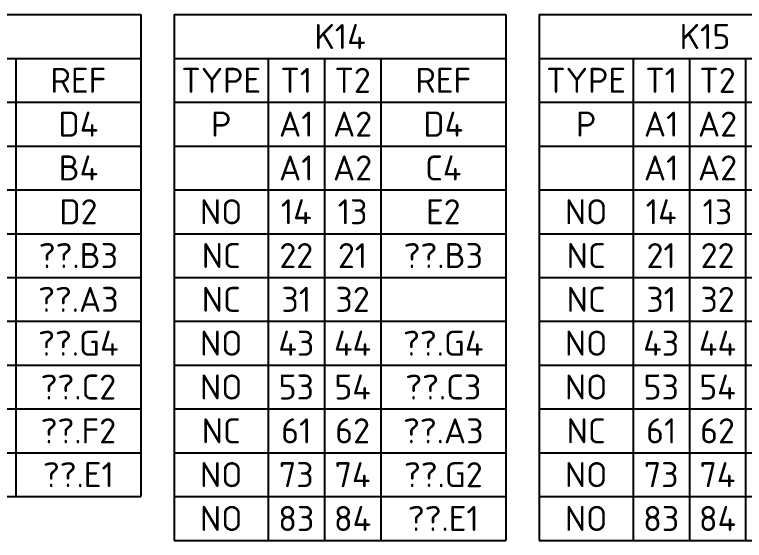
# Model space of a CAD drawing. Header units: millimetres. Extents: x 0 to 556, y 1 to 306.
# Drawn here: x 169.7 to 239.7, y 52.1 to 102.5 of the extents above; entities that cross this region are included whole.
import ezdxf

# ---------------------------------------------------------------- set-up
doc = ezdxf.new("R2010")
doc.units = ezdxf.units.MM
doc.layers.add('XREF', color=7, linetype='Continuous')
doc.styles.add('WD_IEC', font='ISOCP2.shx', dxfattribs={"width": 1.1, "height": 2.4, "bigfont": 'whgtxt.shx'})

# ---------------------------------------------------------------- blocks, each defined once
blk = doc.blocks.new('*T33')
at = {"layer": 'XREF', "color": 0, "linetype": 'ByBlock', "lineweight": -2}
for p, q in [((0, 0), (31.8, 0)), ((0, 0), (0, -46.2)), ((31.8, 0), (31.8, -46.2)), ((0, -4.2), (31.8, -4.2)), ((9, -4.2), (9, -46.2)), ((14.4, -4.2), (14.4, -46.2)), ((19.8, -4.2), (19.8, -46.2)), ((0, -8.4), (31.8, -8.4)), ((0, -12.6), (31.8, -12.6)), ((0, -16.8), (31.8, -16.8)), ((0, -21), (31.8, -21)), ((0, -25.2), (31.8, -25.2)), ((0, -29.4), (31.8, -29.4)), ((0, -33.6), (31.8, -33.6)), ((0, -37.8), (31.8, -37.8)), ((0, -42), (31.8, -42)), ((0, -46.2), (31.8, -46.2))]:
    blk.add_line(p, q, dxfattribs=at)
at = {"layer": 'XREF', "color": 0, "linetype": 'Continuous', "char_height": 2.4, "attachment_point": 5, "style": 'WD_IEC'}
for s, insert, width in [('K13', (15.9, -2.1), 30.8), ('TYPE', (4.5, -6.3), 8), ('T1', (11.7, -6.3), 4.4), ('T2', (17.1, -6.3), 4.4), ('REF', (25.8, -6.3), 11), ('P', (4.5, -10.5), 8), ('A1', (11.7, -10.5), 4.4), ('A2', (17.1, -10.5), 4.4), ('D4', (25.8, -10.5), 11), ('A1', (11.7, -14.7), 4.4), ('A2', (17.1, -14.7), 4.4), ('B4', (25.8, -14.7), 11), ('NO', (4.5, -18.9), 8), ('14', (11.7, -18.9), 4.4), ('13', (17.1, -18.9), 4.4), ('D2', (25.8, -18.9), 11), ('NC', (4.5, -23.1), 8), ('21', (11.7, -23.1), 4.4), ('22', (17.1, -23.1), 4.4), ('??.B3', (25.8, -23.1), 11), ('NC', (4.5, -27.3), 8), ('31', (11.7, -27.3), 4.4), ('32', (17.1, -27.3), 4.4), ('??.A3', (25.8, -27.3), 11), ('NO', (4.5, -31.5), 8), ('43', (11.7, -31.5), 4.4), ('44', (17.1, -31.5), 4.4), ('??.G4', (25.8, -31.5), 11), ('NO', (4.5, -35.7), 8), ('53', (11.7, -35.7), 4.4), ('54', (17.1, -35.7), 4.4), ('??.C2', (25.8, -35.7), 11), ('NO', (4.5, -39.9), 8), ('73', (11.7, -39.9), 4.4), ('74', (17.1, -39.9), 4.4), ('??.F2', (25.8, -39.9), 11), ('NO', (4.5, -44.1), 8), ('83', (11.7, -44.1), 4.4), ('84', (17.1, -44.1), 4.4), ('??.E1', (25.8, -44.1), 11)]:
    blk.add_mtext(s, dxfattribs=dict(at, insert=insert, width=width))
blk = doc.blocks.new('*T34')
at = {"layer": 'XREF', "color": 0, "linetype": 'ByBlock', "lineweight": -2}
for p, q in [((0, 0), (31.8, 0)), ((0, 0), (0, -50.4)), ((31.8, 0), (31.8, -50.4)), ((0, -4.2), (31.8, -4.2)), ((9, -4.2), (9, -50.4)), ((14.4, -4.2), (14.4, -50.4)), ((19.8, -4.2), (19.8, -50.4)), ((0, -8.4), (31.8, -8.4)), ((0, -12.6), (31.8, -12.6)), ((0, -16.8), (31.8, -16.8)), ((0, -21), (31.8, -21)), ((0, -25.2), (31.8, -25.2)), ((0, -29.4), (31.8, -29.4)), ((0, -33.6), (31.8, -33.6)), ((0, -37.8), (31.8, -37.8)), ((0, -42), (31.8, -42)), ((0, -46.2), (31.8, -46.2)), ((0, -50.4), (31.8, -50.4))]:
    blk.add_line(p, q, dxfattribs=at)
at = {"layer": 'XREF', "color": 0, "linetype": 'Continuous', "char_height": 2.4, "attachment_point": 5, "style": 'WD_IEC'}
for s, insert, width in [('K14', (15.9, -2.1), 30.8), ('TYPE', (4.5, -6.3), 8), ('T1', (11.7, -6.3), 4.4), ('T2', (17.1, -6.3), 4.4), ('REF', (25.8, -6.3), 11), ('P', (4.5, -10.5), 8), ('A1', (11.7, -10.5), 4.4), ('A2', (17.1, -10.5), 4.4), ('D4', (25.8, -10.5), 11), ('A1', (11.7, -14.7), 4.4), ('A2', (17.1, -14.7), 4.4), ('C4', (25.8, -14.7), 11), ('NO', (4.5, -18.9), 8), ('14', (11.7, -18.9), 4.4), ('13', (17.1, -18.9), 4.4), ('E2', (25.8, -18.9), 11), ('NC', (4.5, -23.1), 8), ('22', (11.7, -23.1), 4.4), ('21', (17.1, -23.1), 4.4), ('??.B3', (25.8, -23.1), 11), ('NC', (4.5, -27.3), 8), ('31', (11.7, -27.3), 4.4), ('32', (17.1, -27.3), 4.4), ('NO', (4.5, -31.5), 8), ('43', (11.7, -31.5), 4.4), ('44', (17.1, -31.5), 4.4), ('??.G4', (25.8, -31.5), 11), ('NO', (4.5, -35.7), 8), ('53', (11.7, -35.7), 4.4), ('54', (17.1, -35.7), 4.4), ('??.C3', (25.8, -35.7), 11), ('NC', (4.5, -39.9), 8), ('61', (11.7, -39.9), 4.4), ('62', (17.1, -39.9), 4.4), ('??.A3', (25.8, -39.9), 11), ('NO', (4.5, -44.1), 8), ('73', (11.7, -44.1), 4.4), ('74', (17.1, -44.1), 4.4), ('??.G2', (25.8, -44.1), 11), ('NO', (4.5, -48.3), 8), ('83', (11.7, -48.3), 4.4), ('84', (17.1, -48.3), 4.4), ('??.E1', (25.8, -48.3), 11)]:
    blk.add_mtext(s, dxfattribs=dict(at, insert=insert, width=width))
blk = doc.blocks.new('*T35')
at = {"layer": 'XREF', "color": 0, "linetype": 'ByBlock', "lineweight": -2}
for p, q in [((0, 0), (31.8, 0)), ((0, 0), (0, -50.4)), ((31.8, 0), (31.8, -50.4)), ((0, -4.2), (31.8, -4.2)), ((9, -4.2), (9, -50.4)), ((14.4, -4.2), (14.4, -50.4)), ((19.8, -4.2), (19.8, -50.4)), ((0, -8.4), (31.8, -8.4)), ((0, -12.6), (31.8, -12.6)), ((0, -16.8), (31.8, -16.8)), ((0, -21), (31.8, -21)), ((0, -25.2), (31.8, -25.2)), ((0, -29.4), (31.8, -29.4)), ((0, -33.6), (31.8, -33.6)), ((0, -37.8), (31.8, -37.8)), ((0, -42), (31.8, -42)), ((0, -46.2), (31.8, -46.2)), ((0, -50.4), (31.8, -50.4))]:
    blk.add_line(p, q, dxfattribs=at)
at = {"layer": 'XREF', "color": 0, "linetype": 'Continuous', "char_height": 2.4, "attachment_point": 5, "style": 'WD_IEC'}
for s, insert, width in [('K15', (15.9, -2.1), 30.8), ('TYPE', (4.5, -6.3), 8), ('T1', (11.7, -6.3), 4.4), ('T2', (17.1, -6.3), 4.4), ('REF', (25.8, -6.3), 11), ('P', (4.5, -10.5), 8), ('A1', (11.7, -10.5), 4.4), ('A2', (17.1, -10.5), 4.4), ('E4', (25.8, -10.5), 11), ('A1', (11.7, -14.7), 4.4), ('A2', (17.1, -14.7), 4.4), ('D4', (25.8, -14.7), 11), ('NO', (4.5, -18.9), 8), ('14', (11.7, -18.9), 4.4), ('13', (17.1, -18.9), 4.4), ('F2', (25.8, -18.9), 11), ('NC', (4.5, -23.1), 8), ('21', (11.7, -23.1), 4.4), ('22', (17.1, -23.1), 4.4), ('??.B3', (25.8, -23.1), 11), ('NC', (4.5, -27.3), 8), ('31', (11.7, -27.3), 4.4), ('32', (17.1, -27.3), 4.4), ('NO', (4.5, -31.5), 8), ('43', (11.7, -31.5), 4.4), ('44', (17.1, -31.5), 4.4), ('??.G4', (25.8, -31.5), 11), ('NO', (4.5, -35.7), 8), ('53', (11.7, -35.7), 4.4), ('54', (17.1, -35.7), 4.4), ('??.C3', (25.8, -35.7), 11), ('NC', (4.5, -39.9), 8), ('61', (11.7, -39.9), 4.4), ('62', (17.1, -39.9), 4.4), ('NO', (4.5, -44.1), 8), ('73', (11.7, -44.1), 4.4), ('74', (17.1, -44.1), 4.4), ('??.G2', (25.8, -44.1), 11), ('NO', (4.5, -48.3), 8), ('83', (11.7, -48.3), 4.4), ('84', (17.1, -48.3), 4.4), ('??.E1', (25.8, -48.3), 11)]:
    blk.add_mtext(s, dxfattribs=dict(at, insert=insert, width=width))

msp = doc.modelspace()

# ---------------------------------------------------------------- block references
for name, p in [('*T33', (150, 102.5)), ('*T34', (185, 102.5)), ('*T35', (220, 102.5))]:
    msp.add_blockref(name, p)

doc.saveas('drawing.dxf')
